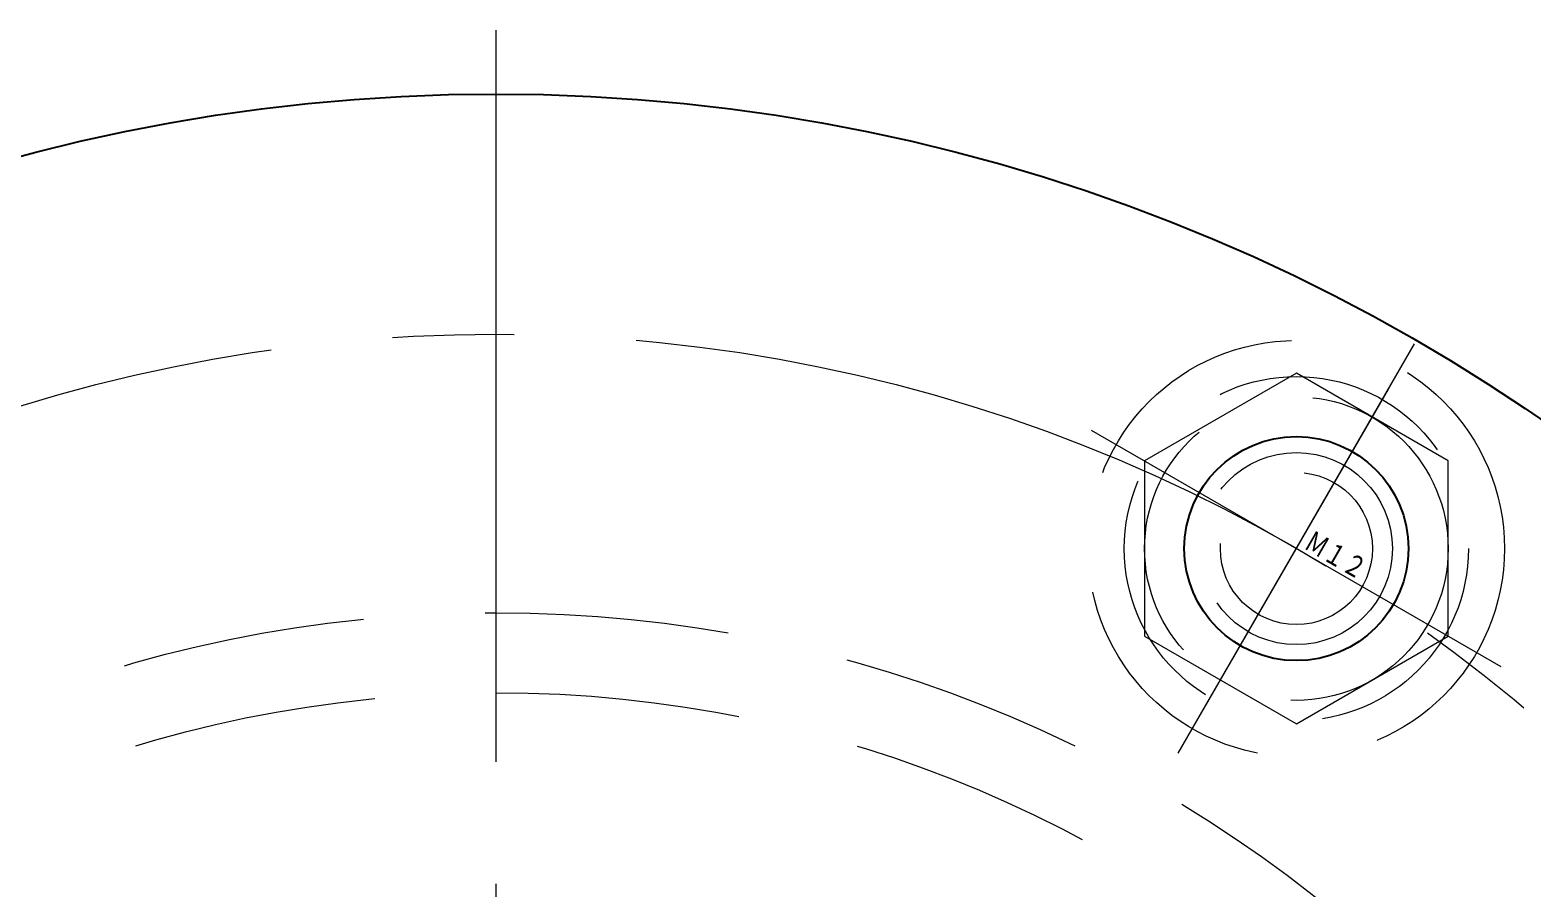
# Model space of a CAD drawing. Header units: millimetres. Extents: x 0 to 38884, y -3675 to 8056.
# Drawn here: x 13796.4 to 13890.2, y 3663.2 to 3716.8 of the extents above; entities that cross this region are included whole.
import ezdxf

# ---------------------------------------------------------------- set-up
doc = ezdxf.new("R2010")
doc.units = ezdxf.units.MM
doc.header["$LTSCALE"] = 2.4
doc.linetypes.add('CENTER2', pattern=[28.575, 19.05, -3.175, 3.175, -3.175])
doc.linetypes.add('HIDDEN', pattern=[9.525, 6.35, -3.175])
doc.layers.add('04_HIDDEN', color=2, linetype='HIDDEN', lineweight=13)
doc.layers.add('05_CENTER', color=4, linetype='CENTER2', lineweight=13)
doc.layers.add('10_DRAFT', color=8, linetype='Continuous', lineweight=0, plot=False)
doc.styles.add('KANJI0', font='txt.shx', dxfattribs={"width": 0.9, "height": 30, "bigfont": 'bigfont'})

# ---------------------------------------------------------------- blocks, each defined once
blk = doc.blocks.new('A$C06233B12_1')
at = {"color": 0}
for centre, radius in [((0, 0), 115), ((50, 86.603), 7)]:
    blk.add_circle(centre, radius, dxfattribs=at)
at = {"layer": '04_HIDDEN'}
for radius in [82.6, 77.6]:
    blk.add_circle((0, 0), radius, dxfattribs=at)
at = {"layer": '05_CENTER'}
for p, q in [((0, 119), (0, -119)), ((44.244, 76.633), (55.756, 96.573))]:
    blk.add_line(p, q, dxfattribs=at)
blk.add_circle((0, 0), 100, dxfattribs=at)
blk = doc.blocks.new('12b_1')
at = {"color": 0, "linetype": 'CENTER2'}
for p, q in [((0, -14.766), (0, 14.766)), ((14.766, 0), (-14.766, 0))]:
    blk.add_line(p, q, dxfattribs=at)
at = {"color": 0}
for p, q in [((-5.475, 9.483), (-10.95, 0)), ((5.475, 9.483), (-5.475, 9.483)), ((10.95, 0), (5.475, 9.483)), ((-10.95, 0), (-5.475, -9.483)), ((5.475, -9.483), (10.95, 0)), ((-5.475, -9.483), (5.475, -9.483))]:
    blk.add_line(p, q, dxfattribs=at)
for radius in [13, 10.75, 9.483, 6, 4.75]:
    blk.add_circle((0, 0), radius, dxfattribs=at)
at = {"layer": '10_DRAFT', "linetype": 'CENTER2', "style": 'KANJI0', "width": 0.82}
blk.add_text('Ｍ１２', height=1.5, dxfattribs=at).set_placement((0.31, 0.093))

msp = doc.modelspace()

# ---------------------------------------------------------------- block references
msp.add_blockref('A$C06233B12_1', (13825.4577, 3597.8468))
at = {"layer": '04_HIDDEN', "rotation": 329.9999999999999}
msp.add_blockref('12b_1', (13875.4577, 3684.4494), dxfattribs=at)

doc.saveas('drawing.dxf')
